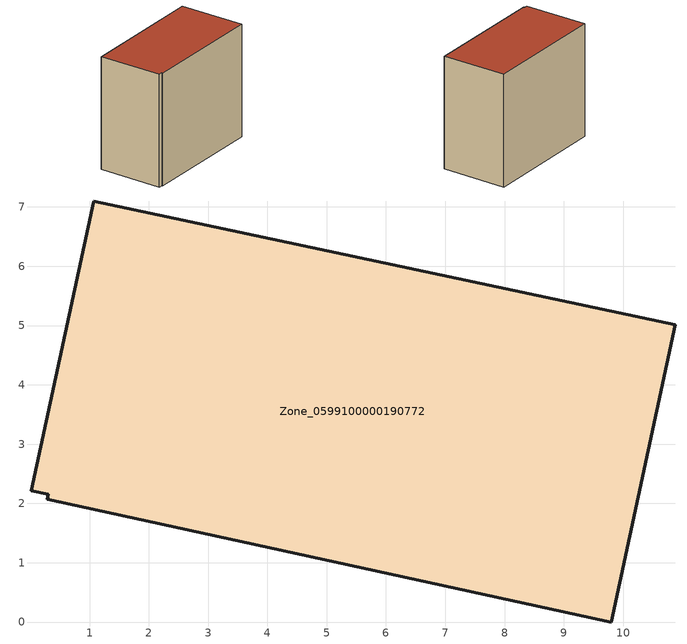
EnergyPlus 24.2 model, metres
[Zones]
Zone_0599100000190772
 floor ground (C_G): 0.02,2.21 1.07,7.1 10.88,5.01 9.8,0 0.29,2.07 0.3,2.15 z0
 wall outside (C_F): 10.88,5.01 1.07,7.1 0.02,2.21 0.3,2.15 0.29,2.07 9.8,0 10.88,5.01 z0:8.84
 roof outside (C_R): 1.07,7.1 0.02,2.21 0.3,2.15 0.29,2.07 9.8,0 10.88,5.01 z8.84
[BUILDING]
Pand.0599100000190772: North Axis=0; Terrain=City; Loads Convergence Tolerance Value=0.04; Temperature Convergence Tolerance Value=0.4; Solar Distribution=FullExterior; Maximum Number of Warmup Days=25; Minimum Number of Warmup Days=1
[Site:Location]
Rotterdam.The.Hague.AP_ZH_NLD Design_Conditions: Latitude=51.96; Longitude=4.45; Time Zone=1; Elevation=-4.5
[SITE:GROUNDTEMPERATURE:BUILDINGSURFACE]
18, 18, 18, 18, 18, 18, 18, 18, 18, 18, 18, 18
[MATERIAL] Thermal Absorptance=0.9; Solar Absorptance=0.7; Visible Absorptance=0.7
Name | Roughness | Thickness | Conductivity | Density | Specific Heat
G.TI.1975-1991 | MediumSmooth | 0.15 | 0.288461 | 540 | 1210
F.TI.1975-1991 | Rough | 0.3 | 0.230769 | 1920 | 840
R.TI.1975-1991 | MediumRough | 0.2 | 0.153846 | 1500 | 1000
[CONSTRUCTION]
C_G: G.TI.1975-1991
C_F: F.TI.1975-1991
C_R: R.TI.1975-1991
[ZONE]
Zone_0599100000190772: Type=1; Multiplier=1; Ceiling Height=Autocalculate; Volume=Autocalculate; Floor Area=autocalculate; Part of Total Floor Area=Yes
[ZONEINFILTRATION:DESIGNFLOWRATE]
Infil_Zone_0599100000190772: Zone or ZoneList or Space or SpaceList=Zone_0599100000190772; Schedule=AlwaysOn; Design Flow Rate Calculation Method=Flow/Area; Flow Rate per Floor Area=0.003; Constant Term Coefficient=1; Temperature Term Coefficient=0; Velocity Term Coefficient=0; Velocity Squared Term Coefficient=0
[HVACTEMPLATE:ZONE:IDEALLOADSAIRSYSTEM]
Zone_0599100000190772: Maximum Heating Supply Air Temperature=50; Minimum Cooling Supply Air Temperature=13; Maximum Heating Supply Air Humidity Ratio=0.0156; Minimum Cooling Supply Air Humidity Ratio=0.0077; Heating Limit=NoLimit; Cooling Limit=NoLimit; Dehumidification Control Type=ConstantSensibleHeatRatio; Cooling Sensible Heat Ratio=0.7; Dehumidification Setpoint=60; Humidification Control Type=None; Humidification Setpoint=30; Outdoor Air Method=None; Outdoor Air Flow Rate per Person=0.00944; Outdoor Air Flow Rate per Zone Floor Area=0; Outdoor Air Flow Rate per Zone=0; Demand Controlled Ventilation Type=None; Outdoor Air Economizer Type=NoEconomizer; Heat Recovery Type=None; Sensible Heat Recovery Effectiveness=0.7; Latent Heat Recovery Effectiveness=0.65
[ZONECONTROL:THERMOSTAT]
ThermostatControl_Zone_0599100000190772: Zone or ZoneList=Zone_0599100000190772; Control Type Schedule=DualSetpointControlType; Control 1=Thermostat_Zone_0599100000190772; Temperature Difference Between Cutout And Setpoint=0
[THERMOSTATSETPOINT:DUALSETPOINT]
Thermostat_Zone_0599100000190772: Heating Setpoint Temperature Schedule=HeatingSetpoint_Zone_0599100000190772; Cooling Setpoint Temperature Schedule=CoolingSetpoint_Zone_0599100000190772
[SCHEDULE:COMPACT]
HeatingSetpoint_Zone_0599100000190772: Through: 12/31, For: AllDays, Until: 24:00, 21
CoolingSetpoint_Zone_0599100000190772: Through: 12/31, For: AllDays, Until: 24:00, 24
DualSetpointControlType: Through: 12/31, For: AllDays, Until: 24:00, 4
AlwaysOn: Through: 12/31, For: AllDays, Until: 24:00, 1
